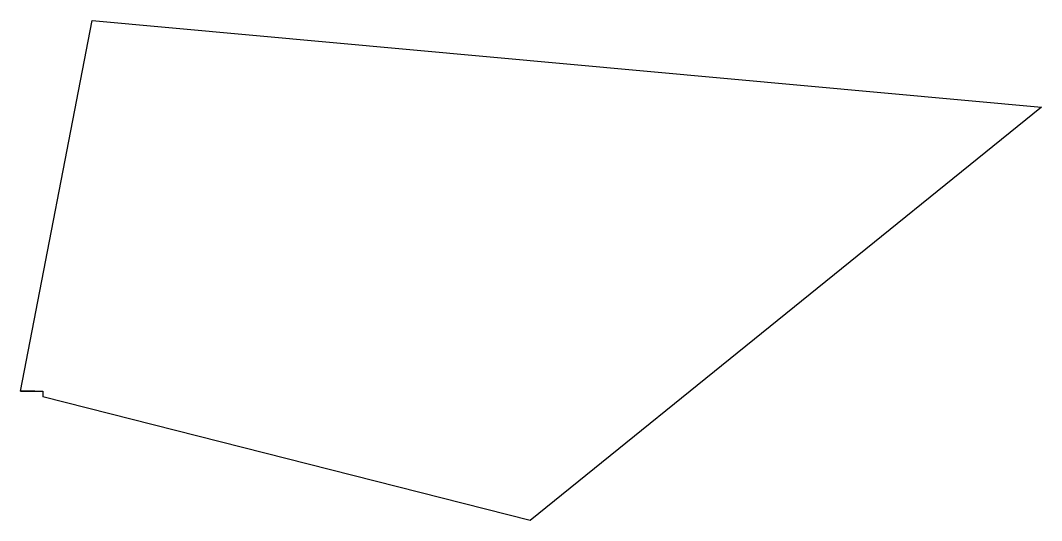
# Model space of a CAD drawing. Header units: millimetres. Extents: x -6083 to -2201, y -312 to 1590.
import ezdxf

# ---------------------------------------------------------------- set-up
doc = ezdxf.new("R2010")
doc.units = ezdxf.units.MM

msp = doc.modelspace()

# ---------------------------------------------------------------- linework, layer by layer
for p, q in [((-6083, 180.1), (-5810.8, 1590)), ((-5810.8, 1590), (-2200.6, 1259.7)), ((-2200.6, 1259.7), (-4144.6, -312.2)), ((-6083, 180.1), (-6028, 180.1)), ((-6028, 180.1), (-6083, 180.1)), ((-6083, 180.1), (-5997.4, 180.1)), ((-5997.4, 180.1), (-5997.4, 158.4)), ((-4144.6, -312.2), (-5997.4, 158.4))]:
    msp.add_line(p, q)

doc.saveas('drawing.dxf')
